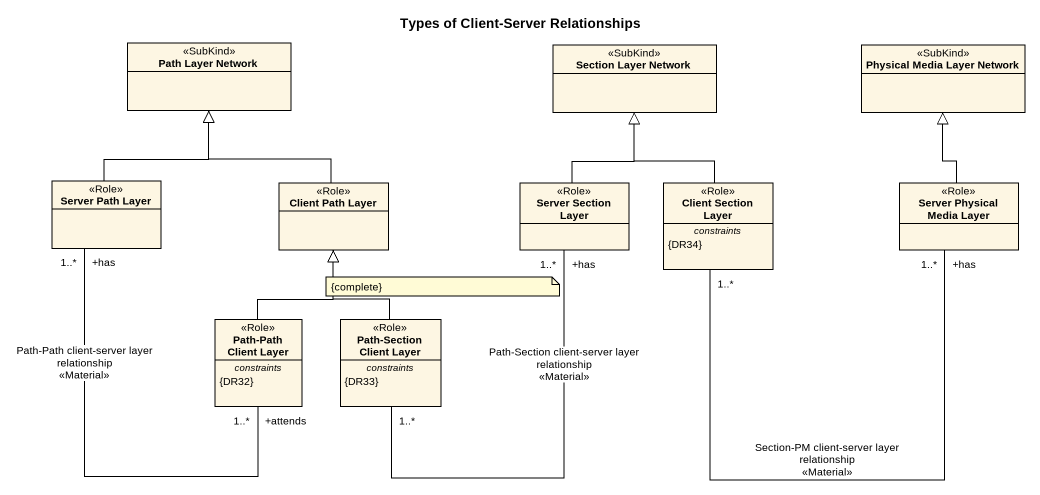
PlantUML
@startuml
title Types of Client-Server Relationships
hide circle
hide empty members
class "Path Layer Network" as Path_Layer_Network <<SubKind>>
class "Section Layer Network" as Section_Layer_Network <<SubKind>>
class "Physical Media Layer Network" as Physical_Media_Layer_Network <<SubKind>>
class "Server Path Layer" as Server_Path_Layer <<Role>>
class "Client Path Layer" as Client_Path_Layer <<Role>>
class "Server Section Layer" as Server_Section_Layer <<Role>>
class "Client Section Layer" as Client_Section_Layer <<Role>> {
  -- constraints --
  {DR34}
}
class "Server Physical Media Layer" as Server_Physical_Media_Layer <<Role>>
class "Path-Path Client Layer" as Path_Path_Client_Layer <<Role>> {
  -- constraints --
  {DR32}
}
class "Path-Section Client Layer" as Path_Section_Client_Layer <<Role>> {
  -- constraints --
  {DR33}
}
Server_Path_Layer -up-|> Path_Layer_Network
Client_Path_Layer -up-|> Path_Layer_Network
Server_Section_Layer -up-|> Section_Layer_Network
Client_Section_Layer -up-|> Section_Layer_Network
Client_Section_Layer "1..*" -right- "+has\n1..*" Server_Physical_Media_Layer : Section-PM client-server layer relationship\n<<Material>>
Server_Physical_Media_Layer -up-|> Physical_Media_Layer_Network
Path_Path_Client_Layer "+attends\n1..*" -up- "+has\n1..*" Server_Path_Layer : Path-Path client-server layer relationship\n<<Material>>
Path_Path_Client_Layer -up-|> Client_Path_Layer
Path_Section_Client_Layer -up-|> Client_Path_Layer
Path_Section_Client_Layer "1..*" -up- "+has\n1..*" Server_Section_Layer : Path-Section client-server layer relationship\n<<Material>>
note as N1
  {complete}
end note
@enduml
